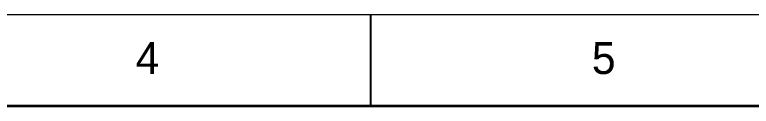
# Model space of a CAD drawing. Extents: x 1129386 to 1341523, y 309636 to 351636.
# Drawn here: x 1219330 to 1227403, y 350636 to 351636 of the extents above; entities that cross this region are included whole.
import ezdxf

# ---------------------------------------------------------------- set-up
doc = ezdxf.new("R2010")
doc.units = 0
doc.header["$LTSCALE"] = 1000
doc.header["$MEASUREMENT"] = 0
doc.linetypes.add('SLD-实线', pattern=[0, 0])
doc.layers.add('实线层', color=7, linetype='SLD-实线', lineweight=35)
doc.layers.add('细线层', color=7, linetype='SLD-实线')
doc.styles.add('SLDTEXTSTYLE1', font='')
doc.styles.get('SLDTEXTSTYLE1').set_extended_font_data('汉仪长仿宋体')

msp = doc.modelspace()

# ---------------------------------------------------------------- linework, layer by layer
at = {"color": 7, "linetype": 'SLD-实线', "lineweight": 18}
msp.add_line((1262181.7, 351635.9), (1202781.2, 351635.9), dxfattribs=at)
at = {"layer": '实线层', "color": 7, "lineweight": 35}
msp.add_line((1261181.7, 350635.9), (1205281.2, 350635.9), dxfattribs=at)
at = {"layer": '细线层'}
msp.add_line((1223231.2, 351635.9), (1223231.2, 350635.9), dxfattribs=at)

# ---------------------------------------------------------------- texts
at = {"color": 7, "linetype": 'SLD-实线', "lineweight": 18, "char_height": 350, "attachment_point": 2, "style": 'SLDTEXTSTYLE1'}
for s, insert in [('4', (1220785.7, 351337.9)), ('5', (1225785.7, 351337.9))]:
    msp.add_mtext(s, dxfattribs=dict(at, insert=insert))

doc.saveas('drawing.dxf')
